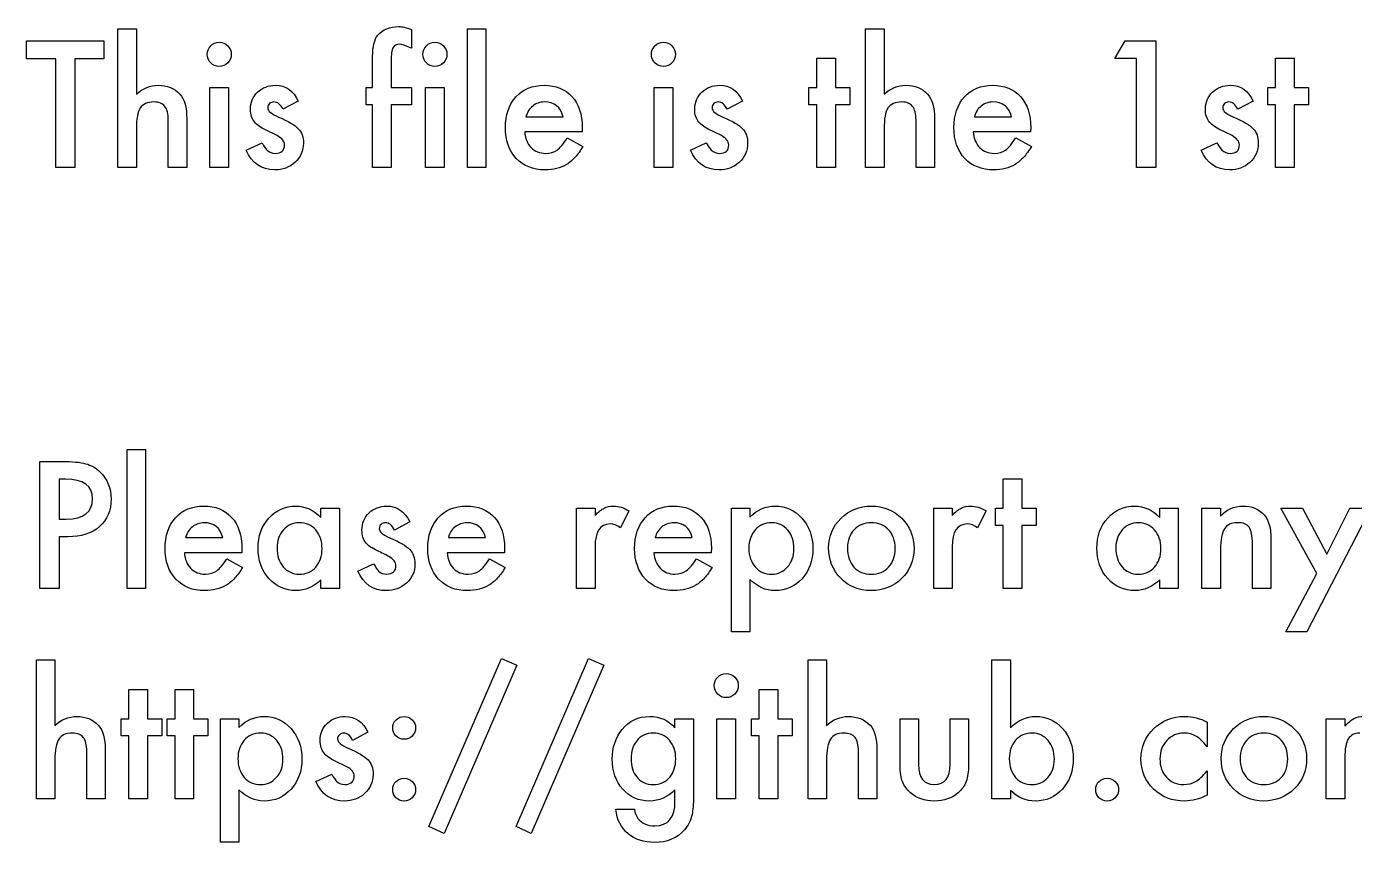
# Model space of a CAD drawing. Extents: x 6 to 931, y 6 to 506.
# Drawn here: x 530.1 to 656.3, y 187.7 to 265.3 of the extents above; entities that cross this region are included whole.
import ezdxf

# ---------------------------------------------------------------- set-up
doc = ezdxf.new("R2010")
doc.units = 0
doc.layers.add('MeArm1.0', color=7, linetype='CONTINUOUS')

msp = doc.modelspace()

# ---------------------------------------------------------------- linework, layer by layer
at = {"layer": 'MeArm1.0', "color": 7}
for points in [[(538.73724, 265.04434), (540.49506, 265.04434), (540.49506, 258.82559)], [(540.49506, 255.52872), (540.49506, 251.84903), (538.73724, 251.84903), (538.73724, 265.04434)], [(573.71381, 265.04434), (573.71381, 251.84903), (571.95599, 251.84903), (571.95599, 265.04434), (573.71381, 265.04434)], [(609.79974, 265.04434), (611.55756, 265.04434), (611.55756, 258.82559)], [(611.55756, 255.52872), (611.55756, 251.84903), (609.79974, 251.84903), (609.79974, 265.04434)], [(534.65131, 262.20059), (534.65131, 251.84903), (532.83099, 251.84903), (532.83099, 262.20059), (530.05756, 262.20059), (530.05756, 263.91153), (537.41693, 263.91153), (537.41693, 262.20059), (534.65131, 262.20059)], [(566.62787, 264.98184), (566.62787, 263.18497), (566.44818, 263.27867)], [(635.55756, 262.2084), (633.47162, 262.2084), (634.47162, 263.91153), (637.37787, 263.91153), (637.37787, 251.84903), (635.55756, 251.84903), (635.55756, 262.2084)], [(564.71381, 257.81778), (564.71381, 251.84903), (562.94818, 251.84903), (562.94818, 257.81778), (562.32318, 257.81778), (562.32318, 259.4584), (562.94818, 259.4584), (562.94818, 262.3959)], [(564.71381, 261.96617), (564.71381, 259.45835), (566.62787, 259.45835), (566.62787, 257.81773), (564.71381, 257.81773)], [(606.92474, 257.81778), (606.92474, 251.84903), (605.16693, 251.84903), (605.16693, 257.81778), (604.41693, 257.81778), (604.41693, 259.4584), (605.16693, 259.4584), (605.16693, 262.24747), (606.92474, 262.24747), (606.92474, 259.4584), (608.29193, 259.4584), (608.29193, 257.81778), (606.92474, 257.81778)], [(650.51849, 257.81778), (650.51849, 251.84903), (648.76068, 251.84903), (648.76068, 257.81778), (648.01068, 257.81778), (648.01068, 259.4584), (648.76068, 259.4584), (648.76068, 262.24747), (650.51849, 262.24747), (650.51849, 259.4584), (651.88568, 259.4584), (651.88568, 257.81778), (650.51849, 257.81778)], [(549.24506, 259.4584), (549.24506, 251.84903), (547.48724, 251.84903), (547.48724, 259.4584), (549.24506, 259.4584)], [(569.74506, 259.4584), (569.74506, 251.84903), (567.98724, 251.84903), (567.98724, 259.4584), (569.74506, 259.4584)], [(591.46381, 259.4584), (591.46381, 251.84903), (589.70599, 251.84903), (589.70599, 259.4584), (591.46381, 259.4584)], [(555.87787, 258.16153), (554.42474, 257.38809)], [(598.09662, 258.16153), (596.64349, 257.38809)], [(646.62787, 258.16153), (645.17474, 257.38809)], [(545.28412, 256.51309), (545.28412, 251.84903), (543.52631, 251.84903), (543.52631, 256.34903)], [(577.5183, 256.67715), (581.04955, 256.67715)], [(616.34662, 256.51309), (616.34662, 251.84903), (614.58881, 251.84903), (614.58881, 256.34903)], [(620.1433, 256.67715), (623.67455, 256.67715)], [(582.85443, 255.23965), (577.40131, 255.23965)], [(582.86224, 255.65372), (582.85424, 255.23965)], [(625.47943, 255.23965), (620.02631, 255.23965)], [(625.48724, 255.65372), (625.47924, 255.23965)], [(550.94037, 253.49747), (552.44037, 254.19278)], [(581.44037, 254.66934), (582.92474, 253.84122)], [(593.15912, 253.49747), (594.65912, 254.19278)], [(624.06537, 254.66934), (625.54974, 253.84122)], [(641.69037, 253.49747), (643.19037, 254.19278)], [(541.37006, 225.04434), (541.37006, 211.84903), (539.61224, 211.84903), (539.61224, 225.04434), (541.37006, 225.04434)], [(533.14349, 216.74747), (533.14349, 211.84903), (531.32318, 211.84903), (531.32318, 223.91153), (533.38568, 223.91153)], [(533.74506, 222.23184), (533.14349, 222.23184), (533.14349, 218.43497)], [(624.64349, 217.81778), (624.64349, 211.84903), (622.88568, 211.84903), (622.88568, 217.81778), (622.13568, 217.81778), (622.13568, 219.4584), (622.88568, 219.4584), (622.88568, 222.24747), (624.64349, 222.24747), (624.64349, 219.4584), (626.01068, 219.4584), (626.01068, 217.81778), (624.64349, 217.81778)], [(533.14349, 218.43497), (533.82318, 218.43497)], [(558.03412, 219.4584), (559.79974, 219.4584), (559.79974, 211.84903), (558.03412, 211.84903), (558.03412, 212.6459)], [(558.03412, 218.57559), (558.03412, 219.4584)], [(582.33099, 219.4584), (584.08881, 219.4584), (584.08881, 218.77872)], [(584.08881, 215.79434), (584.08881, 211.84903), (582.33099, 211.84903), (582.33099, 219.4584)], [(587.30756, 219.21622), (586.50287, 217.60684)], [(598.80756, 207.7084), (597.04974, 207.7084), (597.04974, 219.4584), (598.80756, 219.4584), (598.80756, 218.63028)], [(616.26849, 219.4584), (618.02631, 219.4584), (618.02631, 218.77872)], [(618.02631, 215.79434), (618.02631, 211.84903), (616.26849, 211.84903), (616.26849, 219.4584)], [(621.24506, 219.21622), (620.44037, 217.60684)], [(637.75287, 219.4584), (639.51849, 219.4584), (639.51849, 211.84903), (637.75287, 211.84903), (637.75287, 212.6459)], [(637.75287, 218.57559), (637.75287, 219.4584)], [(641.76849, 219.4584), (643.53412, 219.4584), (643.53412, 218.75528)], [(643.53412, 215.5209), (643.53412, 211.84903), (641.76849, 211.84903), (641.76849, 219.4584)], [(652.69818, 213.26309), (649.27631, 219.4584), (651.31537, 219.4584), (653.64349, 215.0834), (655.81537, 219.4584), (657.79974, 219.4584), (651.73724, 207.7084), (649.72943, 207.7084), (652.69818, 213.26309)], [(566.47162, 218.16153), (565.01849, 217.38809)], [(533.98724, 216.74747), (533.14349, 216.74747)], [(545.17455, 216.67715), (548.7058, 216.67715)], [(570.1433, 216.67715), (573.67455, 216.67715)], [(589.79955, 216.67715), (593.3308, 216.67715)], [(648.32318, 216.51309), (648.32318, 211.84903), (646.55756, 211.84903), (646.55756, 216.09903)], [(550.51068, 215.23965), (545.05756, 215.23965)], [(549.09662, 214.66934), (550.58099, 213.84122)], [(550.51849, 215.65372), (550.51049, 215.23965)], [(575.47943, 215.23965), (570.02631, 215.23965)], [(574.06537, 214.66934), (575.54974, 213.84122)], [(575.48724, 215.65372), (575.47924, 215.23965)], [(595.13568, 215.23965), (589.68256, 215.23965)], [(593.72162, 214.66934), (595.20599, 213.84122)], [(595.14349, 215.65372), (595.13549, 215.23965)], [(561.53412, 213.49747), (563.03412, 214.19278)], [(598.80756, 212.70059), (598.80756, 207.7084)], [(530.98724, 205.04434), (532.74506, 205.04434), (532.74506, 198.82559)], [(532.74506, 195.52872), (532.74506, 191.84903), (530.98724, 191.84903), (530.98724, 205.04434)], [(575.19037, 205.17715), (576.64349, 204.53653), (569.73724, 188.55215), (568.29974, 189.20059), (575.19037, 205.17715)], [(583.47162, 205.17715), (584.92474, 204.53653), (578.01849, 188.55215), (576.58099, 189.20059), (583.47162, 205.17715)], [(604.33099, 205.04434), (606.08881, 205.04434), (606.08881, 198.82559)], [(606.08881, 195.52872), (606.08881, 191.84903), (604.33099, 191.84903), (604.33099, 205.04434)], [(623.55756, 192.6459), (623.55756, 191.84903), (621.79974, 191.84903), (621.79974, 205.04434), (623.55756, 205.04434)], [(623.55756, 205.04434), (623.55756, 198.57559)], [(541.54974, 197.81778), (541.54974, 191.84903), (539.79193, 191.84903), (539.79193, 197.81778), (539.04193, 197.81778), (539.04193, 199.4584), (539.79193, 199.4584), (539.79193, 202.24747), (541.54974, 202.24747), (541.54974, 199.4584), (542.91693, 199.4584), (542.91693, 197.81778), (541.54974, 197.81778)], [(545.92474, 197.81778), (545.92474, 191.84903), (544.16693, 191.84903), (544.16693, 197.81778), (543.41693, 197.81778), (543.41693, 199.4584), (544.16693, 199.4584), (544.16693, 202.24747), (545.92474, 202.24747), (545.92474, 199.4584), (547.29193, 199.4584), (547.29193, 197.81778), (545.92474, 197.81778)], [(601.45599, 197.81778), (601.45599, 191.84903), (599.69818, 191.84903), (599.69818, 197.81778), (598.94818, 197.81778), (598.94818, 199.4584), (599.69818, 199.4584), (599.69818, 202.24747), (601.45599, 202.24747), (601.45599, 199.4584), (602.82318, 199.4584), (602.82318, 197.81778), (601.45599, 197.81778)], [(550.24506, 187.7084), (548.48724, 187.7084), (548.48724, 199.4584), (550.24506, 199.4584), (550.24506, 198.63028)], [(591.68257, 198.59903), (591.68257, 199.4584), (593.44038, 199.4584), (593.44038, 192.02872)], [(597.43256, 199.4584), (597.43256, 191.84903), (595.67474, 191.84903), (595.67474, 199.4584), (597.43256, 199.4584)], [(613.08099, 195.05215), (613.08099, 199.4584), (614.83881, 199.4584)], [(614.83881, 199.4584), (614.83881, 195.09122)], [(617.82318, 195.09122), (617.82318, 199.4584), (619.58099, 199.4584), (619.58099, 195.05215)], [(653.58099, 199.4584), (655.33881, 199.4584), (655.33881, 198.75528)], [(655.33881, 195.77872), (655.33881, 191.84903), (653.58099, 191.84903), (653.58099, 199.4584)], [(562.50287, 198.16153), (561.04974, 197.38809)], [(642.25287, 199.13028), (642.25287, 196.79434)], [(537.53412, 196.51309), (537.53412, 191.84903), (535.77631, 191.84903), (535.77631, 196.34903)], [(610.87787, 196.51309), (610.87787, 191.84903), (609.12006, 191.84903), (609.12006, 196.34903)], [(642.25287, 194.50528), (642.25287, 192.18497)], [(557.56537, 193.49747), (559.06537, 194.19278)], [(550.24506, 192.70059), (550.24506, 187.7084)], [(591.68257, 191.63809), (591.68257, 192.70059)], [(586.05757, 190.84903), (587.82319, 190.84903)]]:
    msp.add_lwpolyline(points, dxfattribs=at)
for points in [[(563.44818, 264.42715), (563.90651, 264.97922), (564.57318, 265.25527), (565.44818, 265.25528)], [(565.44818, 265.25528), (565.76068, 265.25527), (566.15391, 265.16408), (566.62787, 264.98184)], [(562.94818, 262.3959), (562.94818, 263.35423), (563.11485, 264.03131), (563.44818, 264.42715)], [(547.22162, 262.62247), (547.22162, 262.92975), (547.3336, 263.19537), (547.55756, 263.41934)], [(547.55756, 261.80215), (547.3336, 262.0261), (547.22162, 262.29954), (547.22162, 262.62247)], [(547.55756, 263.41934), (547.78151, 263.64329), (548.04974, 263.75527), (548.36224, 263.75528)], [(548.36224, 263.75528), (548.67995, 263.75527), (548.95078, 263.64329), (549.17474, 263.41934)], [(549.17474, 263.41934), (549.3987, 263.20058), (549.51068, 262.93235), (549.51068, 262.61465)], [(549.51068, 262.61465), (549.51068, 262.29694), (549.3987, 262.0261), (549.17474, 261.80215)], [(564.87787, 263.23179), (564.76849, 263.01303), (564.7138, 262.59116), (564.71381, 261.96617)], [(565.51068, 263.56773), (565.19818, 263.56772), (564.98724, 263.45574), (564.87787, 263.23179)], [(566.44818, 263.27867), (566.06797, 263.47136), (565.75547, 263.56772), (565.51068, 263.56773)], [(567.72162, 262.62247), (567.72162, 262.92975), (567.8336, 263.19537), (568.05756, 263.41934)], [(568.05756, 261.80215), (567.8336, 262.0261), (567.72162, 262.29954), (567.72162, 262.62247)], [(568.05756, 263.41934), (568.28151, 263.64329), (568.54974, 263.75527), (568.86224, 263.75528)], [(568.86224, 263.75528), (569.17995, 263.75527), (569.45078, 263.64329), (569.67474, 263.41934)], [(569.67474, 263.41934), (569.8987, 263.20058), (570.01068, 262.93235), (570.01068, 262.61465)], [(570.01068, 262.61465), (570.01068, 262.29694), (569.8987, 262.0261), (569.67474, 261.80215)], [(589.44037, 262.62247), (589.44037, 262.92975), (589.55235, 263.19537), (589.77631, 263.41934)], [(589.77631, 261.80215), (589.55235, 262.0261), (589.44037, 262.29954), (589.44037, 262.62247)], [(589.77631, 263.41934), (590.00026, 263.64329), (590.26849, 263.75527), (590.58099, 263.75528)], [(590.58099, 263.75528), (590.8987, 263.75527), (591.16953, 263.64329), (591.39349, 263.41934)], [(591.39349, 263.41934), (591.61745, 263.20058), (591.72943, 262.93235), (591.72943, 262.61465)], [(591.72943, 262.61465), (591.72943, 262.29694), (591.61745, 262.0261), (591.39349, 261.80215)], [(548.37006, 261.46622), (548.05235, 261.46621), (547.78151, 261.57819), (547.55756, 261.80215)], [(549.17474, 261.80215), (548.95599, 261.57819), (548.68776, 261.46621), (548.37006, 261.46622)], [(568.87006, 261.46622), (568.55235, 261.46621), (568.28151, 261.57819), (568.05756, 261.80215)], [(569.67474, 261.80215), (569.45599, 261.57819), (569.18776, 261.46621), (568.87006, 261.46622)], [(590.58881, 261.46622), (590.2711, 261.46621), (590.00026, 261.57819), (589.77631, 261.80215)], [(591.39349, 261.80215), (591.17474, 261.57819), (590.90651, 261.46621), (590.58881, 261.46622)], [(540.49506, 258.82559), (541.12005, 259.38808), (541.81016, 259.66933), (542.56537, 259.66934)], [(542.56537, 259.66934), (543.42474, 259.66933), (544.11224, 259.39069), (544.62787, 258.8334)], [(544.62787, 258.8334), (545.06536, 258.34902), (545.28411, 257.57559), (545.28412, 256.51309)], [(551.33881, 257.38028), (551.33881, 258.04173), (551.56537, 258.58861), (552.01849, 259.0209)], [(552.01849, 259.0209), (552.48203, 259.45319), (553.04453, 259.66933), (553.70599, 259.66934)], [(553.70599, 259.66934), (554.67995, 259.66933), (555.40391, 259.16673), (555.87787, 258.16153)], [(576.56537, 258.56778), (577.23724, 259.30215), (578.12787, 259.66933), (579.23724, 259.66934)], [(579.23724, 259.66934), (580.35703, 259.66933), (581.24245, 259.31256), (581.89349, 258.59903)], [(593.55756, 257.38028), (593.55756, 258.04173), (593.78412, 258.58861), (594.23724, 259.0209)], [(594.23724, 259.0209), (594.70078, 259.45319), (595.26328, 259.66933), (595.92474, 259.66934)], [(595.92474, 259.66934), (596.8987, 259.66933), (597.62266, 259.16673), (598.09662, 258.16153)], [(611.55756, 258.82559), (612.18255, 259.38808), (612.87266, 259.66933), (613.62787, 259.66934)], [(613.62787, 259.66934), (614.48724, 259.66933), (615.17474, 259.39069), (615.69037, 258.8334)], [(615.69037, 258.8334), (616.12786, 258.34902), (616.34661, 257.57559), (616.34662, 256.51309)], [(619.19037, 258.56778), (619.86224, 259.30215), (620.75287, 259.66933), (621.86224, 259.66934)], [(621.86224, 259.66934), (622.98203, 259.66933), (623.86745, 259.31256), (624.51849, 258.59903)], [(642.08881, 257.38028), (642.08881, 258.04173), (642.31537, 258.58861), (642.76849, 259.0209)], [(642.76849, 259.0209), (643.23203, 259.45319), (643.79453, 259.66933), (644.45599, 259.66934)], [(644.45599, 259.66934), (645.42995, 259.66933), (646.15391, 259.16673), (646.62787, 258.16153)], [(540.86224, 257.51309), (540.61745, 257.12767), (540.49505, 256.46621), (540.49506, 255.52872)], [(542.15912, 258.0834), (541.54453, 258.0834), (541.11224, 257.89329), (540.86224, 257.51309)], [(543.19818, 257.66934), (542.98463, 257.94538), (542.63828, 258.0834), (542.15912, 258.0834)], [(543.52631, 256.34903), (543.5263, 256.9584), (543.41693, 257.3985), (543.19818, 257.66934)], [(553.15912, 257.92715), (553.04453, 257.82298), (552.98724, 257.68757), (552.98724, 257.5209)], [(552.98724, 257.5209), (552.98724, 257.22923), (553.32578, 256.94017), (554.00287, 256.65372)], [(553.57318, 258.09122), (553.41172, 258.09121), (553.2737, 258.03652), (553.15912, 257.92715)], [(554.42474, 257.38809), (554.19557, 257.85684), (553.91172, 258.09121), (553.57318, 258.09122)], [(575.56537, 255.6459), (575.56537, 256.84902), (575.8987, 257.82298), (576.56537, 258.56778)], [(578.15893, 257.70059), (578.00788, 257.58079), (577.87768, 257.43496), (577.7683, 257.26309)], [(578.67455, 257.98184), (578.48705, 257.91934), (578.31518, 257.82559), (578.15893, 257.70059)], [(579.27612, 258.0834), (579.06257, 258.0834), (578.86205, 258.0495), (578.67455, 257.98184)], [(581.04955, 256.67715), (580.80476, 257.61465), (580.21361, 258.0834), (579.27612, 258.0834)], [(581.89349, 258.59903), (582.53932, 257.89069), (582.86224, 256.90892), (582.86224, 255.65372)], [(595.37787, 257.92715), (595.26328, 257.82298), (595.20599, 257.68757), (595.20599, 257.5209)], [(595.20599, 257.5209), (595.20599, 257.22923), (595.54453, 256.94017), (596.22162, 256.65372)], [(595.79193, 258.09122), (595.63047, 258.09121), (595.49245, 258.03652), (595.37787, 257.92715)], [(596.64349, 257.38809), (596.41432, 257.85684), (596.13047, 258.09121), (595.79193, 258.09122)], [(611.92474, 257.51309), (611.67995, 257.12767), (611.55755, 256.46621), (611.55756, 255.52872)], [(613.22162, 258.0834), (612.60703, 258.0834), (612.17474, 257.89329), (611.92474, 257.51309)], [(614.26068, 257.66934), (614.04713, 257.94538), (613.70078, 258.0834), (613.22162, 258.0834)], [(614.58881, 256.34903), (614.5888, 256.9584), (614.47943, 257.3985), (614.26068, 257.66934)], [(618.19037, 255.6459), (618.19037, 256.84902), (618.5237, 257.82298), (619.19037, 258.56778)], [(620.78393, 257.70059), (620.63288, 257.58079), (620.50268, 257.43496), (620.3933, 257.26309)], [(621.29955, 257.98184), (621.11205, 257.91934), (620.94018, 257.82559), (620.78393, 257.70059)], [(621.90112, 258.0834), (621.68757, 258.0834), (621.48705, 258.0495), (621.29955, 257.98184)], [(623.67455, 256.67715), (623.42976, 257.61465), (622.83861, 258.0834), (621.90112, 258.0834)], [(624.51849, 258.59903), (625.16432, 257.89069), (625.48724, 256.90892), (625.48724, 255.65372)], [(643.90912, 257.92715), (643.79453, 257.82298), (643.73724, 257.68757), (643.73724, 257.5209)], [(643.73724, 257.5209), (643.73724, 257.22923), (644.07578, 256.94017), (644.75287, 256.65372)], [(644.32318, 258.09122), (644.16172, 258.09121), (644.0237, 258.03652), (643.90912, 257.92715)], [(645.17474, 257.38809), (644.94557, 257.85684), (644.66172, 258.09121), (644.32318, 258.09122)], [(551.73724, 256.15372), (551.47162, 256.47142), (551.33881, 256.88027), (551.33881, 257.38028)], [(554.00287, 256.65372), (554.93516, 256.25267), (555.56276, 255.88288), (555.88568, 255.54434)], [(577.7683, 257.26309), (577.65893, 257.09121), (577.57559, 256.8959), (577.5183, 256.67715)], [(593.95599, 256.15372), (593.69037, 256.47142), (593.55756, 256.88027), (593.55756, 257.38028)], [(596.22162, 256.65372), (597.15391, 256.25267), (597.78151, 255.88288), (598.10443, 255.54434)], [(620.3933, 257.26309), (620.28393, 257.09121), (620.20059, 256.8959), (620.1433, 256.67715)], [(642.48724, 256.15372), (642.22162, 256.47142), (642.08881, 256.88027), (642.08881, 257.38028)], [(644.75287, 256.65372), (645.68516, 256.25267), (646.31276, 255.88288), (646.63568, 255.54434)], [(552.81537, 255.40372), (552.30495, 255.65371), (551.94558, 255.90371), (551.73724, 256.15372)], [(553.35443, 255.1459), (553.17734, 255.2292), (552.99766, 255.31517), (552.81537, 255.40372)], [(553.88568, 254.88809), (553.70859, 254.97659), (553.53151, 255.06257), (553.35443, 255.1459)], [(555.88568, 255.54434), (556.20859, 255.2058), (556.37005, 254.75007), (556.37006, 254.17715)], [(576.59662, 252.72403), (575.90912, 253.4584), (575.56537, 254.43236), (575.56537, 255.6459)], [(577.40131, 255.23965), (577.44821, 254.61465), (577.6513, 254.11726), (578.01068, 253.74747)], [(595.03412, 255.40372), (594.5237, 255.65371), (594.16433, 255.90371), (593.95599, 256.15372)], [(595.57318, 255.1459), (595.39609, 255.2292), (595.21641, 255.31517), (595.03412, 255.40372)], [(596.10443, 254.88809), (595.92734, 254.97659), (595.75026, 255.06257), (595.57318, 255.1459)], [(598.10443, 255.54434), (598.42734, 255.2058), (598.5888, 254.75007), (598.58881, 254.17715)], [(619.22162, 252.72403), (618.53412, 253.4584), (618.19037, 254.43236), (618.19037, 255.6459)], [(620.02631, 255.23965), (620.07321, 254.61465), (620.2763, 254.11726), (620.63568, 253.74747)], [(643.56537, 255.40372), (643.05495, 255.65371), (642.69558, 255.90371), (642.48724, 256.15372)], [(644.10443, 255.1459), (643.92734, 255.2292), (643.74766, 255.31517), (643.56537, 255.40372)], [(644.63568, 254.88809), (644.45859, 254.97659), (644.28151, 255.06257), (644.10443, 255.1459)], [(646.63568, 255.54434), (646.95859, 255.2058), (647.12005, 254.75007), (647.12006, 254.17715)], [(552.44037, 254.19278), (552.6487, 253.82819), (552.80755, 253.59642), (552.91693, 253.49747)], [(553.68256, 253.20059), (554.2763, 253.20059), (554.57318, 253.47142), (554.57318, 254.01309)], [(554.57318, 254.01309), (554.57318, 254.32559), (554.34401, 254.61726), (553.88568, 254.88809)], [(556.37006, 254.17715), (556.37005, 253.44278), (556.09922, 252.8282), (555.55756, 252.3334)], [(578.01068, 253.74747), (578.37005, 253.38288), (578.83099, 253.20059), (579.39349, 253.20059)], [(580.47943, 253.51309), (580.76068, 253.72142), (581.08099, 254.10684), (581.44037, 254.66934)], [(582.92474, 253.84122), (582.69557, 253.45059), (582.45338, 253.11465), (582.19818, 252.8334)], [(594.65912, 254.19278), (594.86745, 253.82819), (595.0263, 253.59642), (595.13568, 253.49747)], [(595.90131, 253.20059), (596.49505, 253.20059), (596.79193, 253.47142), (596.79193, 254.01309)], [(596.79193, 254.01309), (596.79193, 254.32559), (596.56276, 254.61726), (596.10443, 254.88809)], [(598.58881, 254.17715), (598.5888, 253.44278), (598.31797, 252.8282), (597.77631, 252.3334)], [(620.63568, 253.74747), (620.99505, 253.38288), (621.45599, 253.20059), (622.01849, 253.20059)], [(623.10443, 253.51309), (623.38568, 253.72142), (623.70599, 254.10684), (624.06537, 254.66934)], [(625.54974, 253.84122), (625.32057, 253.45059), (625.07838, 253.11465), (624.82318, 252.8334)], [(643.19037, 254.19278), (643.3987, 253.82819), (643.55755, 253.59642), (643.66693, 253.49747)], [(644.43256, 253.20059), (645.0263, 253.20059), (645.32318, 253.47142), (645.32318, 254.01309)], [(645.32318, 254.01309), (645.32318, 254.32559), (645.09401, 254.61726), (644.63568, 254.88809)], [(647.12006, 254.17715), (647.12005, 253.44278), (646.84922, 252.8282), (646.30756, 252.3334)], [(553.65131, 251.63028), (552.37526, 251.63028), (551.47162, 252.25267), (550.94037, 253.49747)], [(552.91693, 253.49747), (553.13047, 253.29955), (553.38568, 253.20059), (553.68256, 253.20059)], [(579.33099, 251.63028), (578.19557, 251.63028), (577.28412, 251.99486), (576.59662, 252.72403)], [(579.39349, 253.20059), (579.83099, 253.20059), (580.19297, 253.30476), (580.47943, 253.51309)], [(582.19818, 252.8334), (581.94297, 252.55736), (581.66953, 252.3282), (581.37787, 252.1459)], [(595.87006, 251.63028), (594.59401, 251.63028), (593.69037, 252.25267), (593.15912, 253.49747)], [(595.13568, 253.49747), (595.34922, 253.29955), (595.60443, 253.20059), (595.90131, 253.20059)], [(621.95599, 251.63028), (620.82057, 251.63028), (619.90912, 251.99486), (619.22162, 252.72403)], [(622.01849, 253.20059), (622.45599, 253.20059), (622.81797, 253.30476), (623.10443, 253.51309)], [(624.82318, 252.8334), (624.56797, 252.55736), (624.29453, 252.3282), (624.00287, 252.1459)], [(644.40131, 251.63028), (643.12526, 251.63028), (642.22162, 252.25267), (641.69037, 253.49747)], [(643.66693, 253.49747), (643.88047, 253.29955), (644.13568, 253.20059), (644.43256, 253.20059)], [(555.55756, 252.3334), (555.03151, 251.86465), (554.39609, 251.63028), (553.65131, 251.63028)], [(580.43256, 251.75528), (580.09401, 251.67198), (579.72682, 251.63028), (579.33099, 251.63028)], [(581.37787, 252.1459), (581.0862, 251.96882), (580.77109, 251.83861), (580.43256, 251.75528)], [(597.77631, 252.3334), (597.25026, 251.86465), (596.61484, 251.63028), (595.87006, 251.63028)], [(623.05756, 251.75528), (622.71901, 251.67198), (622.35182, 251.63028), (621.95599, 251.63028)], [(624.00287, 252.1459), (623.7112, 251.96882), (623.39609, 251.83861), (623.05756, 251.75528)], [(646.30756, 252.3334), (645.78151, 251.86465), (645.14609, 251.63028), (644.40131, 251.63028)], [(533.38568, 223.91153), (534.39609, 223.91152), (535.15911, 223.84123), (535.67474, 223.70059)], [(535.67474, 223.70059), (536.19557, 223.55996), (536.6539, 223.29433), (537.04974, 222.90372)], [(536.33099, 220.36465), (536.33099, 221.60944), (535.46901, 222.23183), (533.74506, 222.23184)], [(537.04974, 222.90372), (537.74244, 222.22662), (538.0888, 221.37246), (538.08881, 220.34122)], [(533.82318, 218.43497), (535.49505, 218.43496), (536.33099, 219.07819), (536.33099, 220.36465)], [(538.08881, 220.34122), (538.0888, 219.23704), (537.71901, 218.36204), (536.97943, 217.71622)], [(544.22162, 218.56778), (544.89349, 219.30215), (545.78412, 219.66933), (546.89349, 219.66934)], [(546.89349, 219.66934), (548.01328, 219.66933), (548.8987, 219.31256), (549.54974, 218.59903)], [(553.08881, 218.52872), (553.7711, 219.28913), (554.62526, 219.66933), (555.65131, 219.66934)], [(555.65131, 219.66934), (556.53672, 219.66933), (557.33099, 219.30475), (558.03412, 218.57559)], [(562.61224, 219.0209), (563.07578, 219.45319), (563.63828, 219.66933), (564.29974, 219.66934)], [(564.29974, 219.66934), (565.2737, 219.66933), (565.99766, 219.16673), (566.47162, 218.16153)], [(569.19037, 218.56778), (569.86224, 219.30215), (570.75287, 219.66933), (571.86224, 219.66934)], [(571.86224, 219.66934), (572.98203, 219.66933), (573.86745, 219.31256), (574.51849, 218.59903)], [(584.94818, 219.47403), (585.20339, 219.60423), (585.50547, 219.66933), (585.85443, 219.66934)], [(585.85443, 219.66934), (586.31797, 219.66933), (586.80234, 219.51829), (587.30756, 219.21622)], [(588.84662, 218.56778), (589.51849, 219.30215), (590.40912, 219.66933), (591.51849, 219.66934)], [(591.51849, 219.66934), (592.63828, 219.66933), (593.5237, 219.31256), (594.17474, 218.59903)], [(598.80756, 218.63028), (599.50026, 219.32298), (600.28672, 219.66933), (601.16693, 219.66934)], [(601.16693, 219.66934), (602.2138, 219.66933), (603.07578, 219.28392), (603.75287, 218.51309)], [(607.46381, 218.51309), (608.25026, 219.28392), (609.20859, 219.66933), (610.33881, 219.66934)], [(610.33881, 219.66934), (611.47422, 219.66933), (612.43776, 219.28131), (613.22943, 218.50528)], [(618.88568, 219.47403), (619.14089, 219.60423), (619.44297, 219.66933), (619.79193, 219.66934)], [(619.79193, 219.66934), (620.25547, 219.66933), (620.73984, 219.51829), (621.24506, 219.21622)], [(632.80756, 218.52872), (633.48985, 219.28913), (634.34401, 219.66933), (635.37006, 219.66934)], [(635.37006, 219.66934), (636.25547, 219.66933), (637.04974, 219.30475), (637.75287, 218.57559)], [(643.53412, 218.75528), (644.1487, 219.36465), (644.84141, 219.66933), (645.61224, 219.66934)], [(645.61224, 219.66934), (646.49765, 219.66933), (647.18776, 219.39069), (647.68256, 218.8334)], [(543.22162, 215.6459), (543.22162, 216.84902), (543.55495, 217.82298), (544.22162, 218.56778)], [(549.54974, 218.59903), (550.19557, 217.89069), (550.51849, 216.90892), (550.51849, 215.65372)], [(552.06537, 215.67715), (552.06537, 216.81777), (552.40651, 217.76829), (553.08881, 218.52872)], [(561.93256, 217.38028), (561.93256, 218.04173), (562.15912, 218.58861), (562.61224, 219.0209)], [(568.19037, 215.6459), (568.19037, 216.84902), (568.5237, 217.82298), (569.19037, 218.56778)], [(574.51849, 218.59903), (575.16432, 217.89069), (575.48724, 216.90892), (575.48724, 215.65372)], [(584.08881, 218.77872), (584.41172, 219.11725), (584.69818, 219.34902), (584.94818, 219.47403)], [(587.84662, 215.6459), (587.84662, 216.84902), (588.17995, 217.82298), (588.84662, 218.56778)], [(594.17474, 218.59903), (594.82057, 217.89069), (595.14349, 216.90892), (595.14349, 215.65372)], [(603.75287, 218.51309), (604.44036, 217.74746), (604.78411, 216.78132), (604.78412, 215.61465)], [(606.28412, 215.7084), (606.28412, 216.80736), (606.67735, 217.74225), (607.46381, 218.51309)], [(613.22943, 218.50528), (614.01067, 217.72923), (614.4013, 216.77611), (614.40131, 215.6459)], [(618.02631, 218.77872), (618.34922, 219.11725), (618.63568, 219.34902), (618.88568, 219.47403)], [(631.78412, 215.67715), (631.78412, 216.81777), (632.12526, 217.76829), (632.80756, 218.52872)], [(647.68256, 218.8334), (648.10963, 218.35944), (648.32317, 217.586), (648.32318, 216.51309)], [(536.97943, 217.71622), (536.23984, 217.07038), (535.24245, 216.74746), (533.98724, 216.74747)], [(545.42455, 217.26309), (545.31518, 217.09121), (545.23184, 216.8959), (545.17455, 216.67715)], [(545.81518, 217.70059), (545.66413, 217.58079), (545.53393, 217.43496), (545.42455, 217.26309)], [(546.3308, 217.98184), (546.1433, 217.91934), (545.97143, 217.82559), (545.81518, 217.70059)], [(546.93237, 218.0834), (546.71882, 218.0834), (546.5183, 218.0495), (546.3308, 217.98184)], [(548.7058, 216.67715), (548.46101, 217.61465), (547.86986, 218.0834), (546.93237, 218.0834)], [(554.46381, 217.3959), (554.06276, 216.93236), (553.86224, 216.35944), (553.86224, 215.67715)], [(555.97943, 218.0834), (555.37526, 218.0834), (554.87005, 217.85423), (554.46381, 217.3959)], [(557.54193, 217.40372), (557.14088, 217.85684), (556.62005, 218.0834), (555.97943, 218.0834)], [(558.14349, 215.63809), (558.14349, 216.35163), (557.94297, 216.94017), (557.54193, 217.40372)], [(562.33099, 216.15372), (562.06537, 216.47142), (561.93256, 216.88027), (561.93256, 217.38028)], [(563.75287, 217.92715), (563.63828, 217.82298), (563.58099, 217.68757), (563.58099, 217.5209)], [(563.58099, 217.5209), (563.58099, 217.22923), (563.91953, 216.94017), (564.59662, 216.65372)], [(564.16693, 218.09122), (564.00547, 218.09121), (563.86745, 218.03652), (563.75287, 217.92715)], [(565.01849, 217.38809), (564.78932, 217.85684), (564.50547, 218.09121), (564.16693, 218.09122)], [(570.3933, 217.26309), (570.28393, 217.09121), (570.20059, 216.8959), (570.1433, 216.67715)], [(570.78393, 217.70059), (570.63288, 217.58079), (570.50268, 217.43496), (570.3933, 217.26309)], [(571.29955, 217.98184), (571.11205, 217.91934), (570.94018, 217.82559), (570.78393, 217.70059)], [(571.90112, 218.0834), (571.68757, 218.0834), (571.48705, 218.0495), (571.29955, 217.98184)], [(573.67455, 216.67715), (573.42976, 217.61465), (572.83861, 218.0834), (571.90112, 218.0834)], [(585.52631, 217.96622), (584.56797, 217.96621), (584.0888, 217.24225), (584.08881, 215.79434)], [(586.50287, 217.60684), (586.16953, 217.84642), (585.84401, 217.96621), (585.52631, 217.96622)], [(590.04955, 217.26309), (589.94018, 217.09121), (589.85684, 216.8959), (589.79955, 216.67715)], [(590.44018, 217.70059), (590.28913, 217.58079), (590.15893, 217.43496), (590.04955, 217.26309)], [(590.9558, 217.98184), (590.7683, 217.91934), (590.59643, 217.82559), (590.44018, 217.70059)], [(591.55737, 218.0834), (591.34382, 218.0834), (591.1433, 218.0495), (590.9558, 217.98184)], [(593.3308, 216.67715), (593.08601, 217.61465), (592.49486, 218.0834), (591.55737, 218.0834)], [(599.30756, 217.41153), (598.90651, 216.96361), (598.70599, 216.37507), (598.70599, 215.6459)], [(600.87787, 218.0834), (600.23203, 218.0834), (599.70859, 217.85944), (599.30756, 217.41153)], [(602.39349, 217.38809), (601.99245, 217.85163), (601.48724, 218.0834), (600.87787, 218.0834)], [(602.98724, 215.60684), (602.98724, 216.336), (602.78932, 216.92975), (602.39349, 217.38809)], [(608.70599, 217.41158), (608.28932, 216.96366), (608.08099, 216.38553), (608.08099, 215.6772)], [(610.33881, 218.08345), (609.66693, 218.08345), (609.12266, 217.85949), (608.70599, 217.41158)], [(611.98724, 217.41158), (611.57057, 217.85949), (611.02109, 218.08345), (610.33881, 218.08345)], [(612.60443, 215.63814), (612.60442, 216.37772), (612.3987, 216.96887), (611.98724, 217.41158)], [(619.46381, 217.96622), (618.50547, 217.96621), (618.0263, 217.24225), (618.02631, 215.79434)], [(620.44037, 217.60684), (620.10703, 217.84642), (619.78151, 217.96621), (619.46381, 217.96622)], [(634.18256, 217.3959), (633.78151, 216.93236), (633.58099, 216.35944), (633.58099, 215.67715)], [(635.69818, 218.0834), (635.09401, 218.0834), (634.5888, 217.85423), (634.18256, 217.3959)], [(637.26068, 217.40372), (636.85963, 217.85684), (636.3388, 218.0834), (635.69818, 218.0834)], [(637.86224, 215.63809), (637.86224, 216.35163), (637.66172, 216.94017), (637.26068, 217.40372)], [(643.89349, 217.51309), (643.65391, 217.13288), (643.53412, 216.46882), (643.53412, 215.5209)], [(645.13568, 218.09122), (644.55234, 218.09121), (644.13828, 217.8985), (643.89349, 217.51309)], [(646.24506, 217.65372), (646.04193, 217.94538), (645.67213, 218.09121), (645.13568, 218.09122)], [(646.55756, 216.09903), (646.55755, 216.84902), (646.45338, 217.36725), (646.24506, 217.65372)], [(563.40912, 215.40372), (562.8987, 215.65371), (562.53933, 215.90371), (562.33099, 216.15372)], [(564.59662, 216.65372), (565.52891, 216.25267), (566.15651, 215.88288), (566.47943, 215.54434)], [(544.25287, 212.72403), (543.56537, 213.4584), (543.22162, 214.43236), (543.22162, 215.6459)], [(545.05756, 215.23965), (545.10446, 214.61465), (545.30755, 214.11726), (545.66693, 213.74747)], [(548.13568, 213.51309), (548.41693, 213.72142), (548.73724, 214.10684), (549.09662, 214.66934)], [(553.08881, 212.7709), (552.40651, 213.54694), (552.06537, 214.51569), (552.06537, 215.67715)], [(553.86224, 215.67715), (553.86224, 214.94798), (554.05755, 214.35424), (554.44818, 213.8959)], [(557.54193, 213.87247), (557.94297, 214.33601), (558.14349, 214.92455), (558.14349, 215.63809)], [(563.94818, 215.1459), (563.77109, 215.2292), (563.59141, 215.31517), (563.40912, 215.40372)], [(564.47943, 214.88809), (564.30234, 214.97659), (564.12526, 215.06257), (563.94818, 215.1459)], [(565.16693, 214.01309), (565.16693, 214.32559), (564.93776, 214.61726), (564.47943, 214.88809)], [(566.47943, 215.54434), (566.80234, 215.2058), (566.9638, 214.75007), (566.96381, 214.17715)], [(569.22162, 212.72403), (568.53412, 213.4584), (568.19037, 214.43236), (568.19037, 215.6459)], [(570.02631, 215.23965), (570.07321, 214.61465), (570.2763, 214.11726), (570.63568, 213.74747)], [(573.10443, 213.51309), (573.38568, 213.72142), (573.70599, 214.10684), (574.06537, 214.66934)], [(588.87787, 212.72403), (588.19037, 213.4584), (587.84662, 214.43236), (587.84662, 215.6459)], [(589.68256, 215.23965), (589.72946, 214.61465), (589.93255, 214.11726), (590.29193, 213.74747)], [(592.76068, 213.51309), (593.04193, 213.72142), (593.36224, 214.10684), (593.72162, 214.66934)], [(598.70599, 215.6459), (598.70599, 214.93236), (598.90651, 214.34382), (599.30756, 213.88028)], [(602.37787, 213.88809), (602.78411, 214.34642), (602.98724, 214.91934), (602.98724, 215.60684)], [(604.78412, 215.61465), (604.78411, 214.47403), (604.44296, 213.52351), (603.76068, 212.76309)], [(607.44037, 212.80215), (606.66953, 213.57299), (606.28412, 214.54174), (606.28412, 215.7084)], [(608.08099, 215.6772), (608.08099, 214.91678), (608.28412, 214.31522), (608.69037, 213.87252)], [(611.98724, 213.8647), (612.3987, 214.30741), (612.60442, 214.89856), (612.60443, 215.63814)], [(614.40131, 215.6459), (614.4013, 214.50528), (614.00807, 213.54955), (613.22162, 212.77872)], [(632.80756, 212.7709), (632.12526, 213.54694), (631.78412, 214.51569), (631.78412, 215.67715)], [(633.58099, 215.67715), (633.58099, 214.94798), (633.7763, 214.35424), (634.16693, 213.8959)], [(637.26068, 213.87247), (637.66172, 214.33601), (637.86224, 214.92455), (637.86224, 215.63809)], [(545.66693, 213.74747), (546.0263, 213.38288), (546.48724, 213.20059), (547.04974, 213.20059)], [(547.04974, 213.20059), (547.48724, 213.20059), (547.84922, 213.30476), (548.13568, 213.51309)], [(550.58099, 213.84122), (550.35182, 213.45059), (550.10963, 213.11465), (549.85443, 212.8334)], [(554.44818, 213.8959), (554.84922, 213.43236), (555.35443, 213.20059), (555.96381, 213.20059)], [(555.96381, 213.20059), (556.61484, 213.20059), (557.14088, 213.42455), (557.54193, 213.87247)], [(564.24506, 211.63028), (562.96901, 211.63028), (562.06537, 212.25267), (561.53412, 213.49747)], [(563.03412, 214.19278), (563.24245, 213.82819), (563.4013, 213.59642), (563.51068, 213.49747)], [(563.51068, 213.49747), (563.72422, 213.29955), (563.97943, 213.20059), (564.27631, 213.20059)], [(564.27631, 213.20059), (564.87005, 213.20059), (565.16693, 213.47142), (565.16693, 214.01309)], [(566.96381, 214.17715), (566.9638, 213.44278), (566.69297, 212.8282), (566.15131, 212.3334)], [(570.63568, 213.74747), (570.99505, 213.38288), (571.45599, 213.20059), (572.01849, 213.20059)], [(572.01849, 213.20059), (572.45599, 213.20059), (572.81797, 213.30476), (573.10443, 213.51309)], [(575.54974, 213.84122), (575.32057, 213.45059), (575.07838, 213.11465), (574.82318, 212.8334)], [(590.29193, 213.74747), (590.6513, 213.38288), (591.11224, 213.20059), (591.67474, 213.20059)], [(591.67474, 213.20059), (592.11224, 213.20059), (592.47422, 213.30476), (592.76068, 213.51309)], [(595.20599, 213.84122), (594.97682, 213.45059), (594.73463, 213.11465), (594.47943, 212.8334)], [(599.30756, 213.88028), (599.70339, 213.42715), (600.22422, 213.20059), (600.87006, 213.20059)], [(600.87006, 213.20059), (601.47943, 213.20059), (601.98203, 213.42976), (602.37787, 213.88809)], [(608.69037, 213.87252), (609.10703, 213.4246), (609.65651, 213.20064), (610.33881, 213.20064)], [(610.33881, 213.20064), (611.0263, 213.20064), (611.57578, 213.42199), (611.98724, 213.8647)], [(634.16693, 213.8959), (634.56797, 213.43236), (635.07318, 213.20059), (635.68256, 213.20059)], [(635.68256, 213.20059), (636.33359, 213.20059), (636.85963, 213.42455), (637.26068, 213.87247)], [(546.98724, 211.63028), (545.85182, 211.63028), (544.94037, 211.99486), (544.25287, 212.72403)], [(549.03412, 212.1459), (548.74245, 211.96882), (548.42734, 211.83861), (548.08881, 211.75528)], [(549.85443, 212.8334), (549.59922, 212.55736), (549.32578, 212.3282), (549.03412, 212.1459)], [(555.69818, 211.63028), (554.64609, 211.63028), (553.7763, 212.01049), (553.08881, 212.7709)], [(558.03412, 212.6459), (557.31015, 211.96882), (556.53151, 211.63028), (555.69818, 211.63028)], [(566.15131, 212.3334), (565.62526, 211.86465), (564.98984, 211.63028), (564.24506, 211.63028)], [(571.95599, 211.63028), (570.82057, 211.63028), (569.90912, 211.99486), (569.22162, 212.72403)], [(574.00287, 212.1459), (573.7112, 211.96882), (573.39609, 211.83861), (573.05756, 211.75528)], [(574.82318, 212.8334), (574.56797, 212.55736), (574.29453, 212.3282), (574.00287, 212.1459)], [(591.61224, 211.63028), (590.47682, 211.63028), (589.56537, 211.99486), (588.87787, 212.72403)], [(593.65912, 212.1459), (593.36745, 211.96882), (593.05234, 211.83861), (592.71381, 211.75528)], [(594.47943, 212.8334), (594.22422, 212.55736), (593.95078, 212.3282), (593.65912, 212.1459)], [(601.19818, 211.63028), (600.30755, 211.63028), (599.51068, 211.98705), (598.80756, 212.70059)], [(603.76068, 212.76309), (603.08359, 212.00788), (602.22942, 211.63028), (601.19818, 211.63028)], [(610.30756, 211.63028), (609.16693, 211.63028), (608.2112, 212.0209), (607.44037, 212.80215)], [(613.22162, 212.77872), (612.42995, 212.01309), (611.45859, 211.63028), (610.30756, 211.63028)], [(635.41693, 211.63028), (634.36484, 211.63028), (633.49505, 212.01049), (632.80756, 212.7709)], [(637.75287, 212.6459), (637.0289, 211.96882), (636.25026, 211.63028), (635.41693, 211.63028)], [(548.08881, 211.75528), (547.75026, 211.67198), (547.38307, 211.63028), (546.98724, 211.63028)], [(573.05756, 211.75528), (572.71901, 211.67198), (572.35182, 211.63028), (571.95599, 211.63028)], [(592.71381, 211.75528), (592.37526, 211.67198), (592.00807, 211.63028), (591.61224, 211.63028)], [(595.40912, 202.62247), (595.40912, 202.92975), (595.5211, 203.19537), (595.74506, 203.41934)], [(595.74506, 203.41934), (595.96901, 203.64329), (596.23724, 203.75527), (596.54974, 203.75528)], [(596.54974, 203.75528), (596.86745, 203.75527), (597.13828, 203.64329), (597.36224, 203.41934)], [(597.36224, 203.41934), (597.5862, 203.20058), (597.69818, 202.93235), (597.69818, 202.61465)], [(595.74506, 201.80215), (595.5211, 202.0261), (595.40912, 202.29954), (595.40912, 202.62247)], [(597.69818, 202.61465), (597.69818, 202.29694), (597.5862, 202.0261), (597.36224, 201.80215)], [(596.55756, 201.46622), (596.23985, 201.46621), (595.96901, 201.57819), (595.74506, 201.80215)], [(597.36224, 201.80215), (597.14349, 201.57819), (596.87526, 201.46621), (596.55756, 201.46622)], [(532.74506, 198.82559), (533.37005, 199.38808), (534.06016, 199.66933), (534.81537, 199.66934)], [(534.81537, 199.66934), (535.67474, 199.66933), (536.36224, 199.39069), (536.87787, 198.8334)], [(550.24506, 198.63028), (550.93776, 199.32298), (551.72422, 199.66933), (552.60443, 199.66934)], [(552.60443, 199.66934), (553.6513, 199.66933), (554.51328, 199.28392), (555.19037, 198.51309)], [(558.64349, 199.0209), (559.10703, 199.45319), (559.66953, 199.66933), (560.33099, 199.66934)], [(560.33099, 199.66934), (561.30495, 199.66933), (562.02891, 199.16673), (562.50287, 198.16153)], [(565.17474, 199.34903), (565.38828, 199.56256), (565.64349, 199.66933), (565.94037, 199.66934)], [(565.94037, 199.66934), (566.23724, 199.66933), (566.49245, 199.56256), (566.70599, 199.34903)], [(586.65132, 198.43497), (587.31798, 199.25788), (588.19819, 199.66933), (589.29194, 199.66934)], [(589.29194, 199.66934), (590.25027, 199.66933), (591.04714, 199.31256), (591.68257, 198.59903)], [(606.08881, 198.82559), (606.7138, 199.38808), (607.40391, 199.66933), (608.15912, 199.66934)], [(608.15912, 199.66934), (609.01849, 199.66933), (609.70599, 199.39069), (610.22162, 198.8334)], [(623.55756, 198.57559), (624.26068, 199.30475), (625.05755, 199.66933), (625.94818, 199.66934)], [(625.94818, 199.66934), (626.97422, 199.66933), (627.82838, 199.28652), (628.51068, 198.5209)], [(637.17474, 198.49747), (637.97682, 199.27871), (638.9612, 199.66933), (640.12787, 199.66934)], [(640.12787, 199.66934), (640.87786, 199.66933), (641.5862, 199.48965), (642.25287, 199.13028)], [(644.77631, 198.51309), (645.56276, 199.28392), (646.52109, 199.66933), (647.65131, 199.66934)], [(647.65131, 199.66934), (648.78672, 199.66933), (649.75026, 199.28131), (650.54193, 198.50528)], [(655.33881, 198.75528), (655.67734, 199.10944), (655.96641, 199.34902), (656.20599, 199.47403)], [(656.20599, 199.47403), (656.4612, 199.60423), (656.78151, 199.66933), (657.16693, 199.66934)], [(536.87787, 198.8334), (537.31536, 198.34902), (537.53411, 197.57559), (537.53412, 196.51309)], [(555.19037, 198.51309), (555.87786, 197.74746), (556.22161, 196.78132), (556.22162, 195.61465)], [(557.96381, 197.38028), (557.96381, 198.04173), (558.19037, 198.58861), (558.64349, 199.0209)], [(564.85443, 198.59903), (564.85443, 198.88548), (564.9612, 199.13548), (565.17474, 199.34903)], [(565.16693, 197.81778), (564.9586, 198.02611), (564.85443, 198.28652), (564.85443, 198.59903)], [(566.70599, 199.34903), (566.91953, 199.13548), (567.0263, 198.88027), (567.02631, 198.5834)], [(567.02631, 198.5834), (567.0263, 198.28131), (566.91953, 198.0235), (566.70599, 197.80997)], [(585.72163, 195.60684), (585.72163, 196.71621), (586.03152, 197.65892), (586.65132, 198.43497)], [(610.22162, 198.8334), (610.65911, 198.34902), (610.87786, 197.57559), (610.87787, 196.51309)], [(628.51068, 198.5209), (629.19296, 197.76048), (629.53411, 196.81257), (629.53412, 195.67715)], [(635.97162, 195.62247), (635.97162, 196.75788), (636.37266, 197.71621), (637.17474, 198.49747)], [(643.59662, 195.7084), (643.59662, 196.80736), (643.98985, 197.74225), (644.77631, 198.51309)], [(650.54193, 198.50528), (651.32317, 197.72923), (651.7138, 196.77611), (651.71381, 195.6459)], [(533.11224, 197.51309), (532.86745, 197.12767), (532.74505, 196.46621), (532.74506, 195.52872)], [(534.40912, 198.0834), (533.79453, 198.0834), (533.36224, 197.89329), (533.11224, 197.51309)], [(535.44818, 197.66934), (535.23463, 197.94538), (534.88828, 198.0834), (534.40912, 198.0834)], [(535.77631, 196.34903), (535.7763, 196.9584), (535.66693, 197.3985), (535.44818, 197.66934)], [(550.74506, 197.41153), (550.34401, 196.96361), (550.14349, 196.37507), (550.14349, 195.6459)], [(552.31537, 198.0834), (551.66953, 198.0834), (551.14609, 197.85944), (550.74506, 197.41153)], [(553.83099, 197.38809), (553.42995, 197.85163), (552.92474, 198.0834), (552.31537, 198.0834)], [(554.42474, 195.60684), (554.42474, 196.336), (554.22682, 196.92975), (553.83099, 197.38809)], [(558.36224, 196.15372), (558.09662, 196.47142), (557.96381, 196.88027), (557.96381, 197.38028)], [(559.78412, 197.92715), (559.66953, 197.82298), (559.61224, 197.68757), (559.61224, 197.5209)], [(559.61224, 197.5209), (559.61224, 197.22923), (559.95078, 196.94017), (560.62787, 196.65372)], [(560.19818, 198.09122), (560.03672, 198.09121), (559.8987, 198.03652), (559.78412, 197.92715)], [(561.04974, 197.38809), (560.82057, 197.85684), (560.53672, 198.09121), (560.19818, 198.09122)], [(565.94037, 197.49747), (565.63828, 197.49746), (565.38047, 197.60423), (565.16693, 197.81778)], [(566.70599, 197.80997), (566.49766, 197.60163), (566.24245, 197.49746), (565.94037, 197.49747)], [(588.04194, 197.34903), (587.69298, 196.90632), (587.5185, 196.3334), (587.5185, 195.63028)], [(589.62007, 198.09122), (588.9534, 198.09121), (588.42735, 197.84382), (588.04194, 197.34903)], [(591.15913, 197.41153), (590.75808, 197.86465), (590.24506, 198.09121), (589.62007, 198.09122)], [(591.75288, 195.63809), (591.75287, 196.37767), (591.55496, 196.96882), (591.15913, 197.41153)], [(606.45599, 197.51309), (606.2112, 197.12767), (606.0888, 196.46621), (606.08881, 195.52872)], [(607.75287, 198.0834), (607.13828, 198.0834), (606.70599, 197.89329), (606.45599, 197.51309)], [(608.79193, 197.66934), (608.57838, 197.94538), (608.23203, 198.0834), (607.75287, 198.0834)], [(609.12006, 196.34903), (609.12005, 196.9584), (609.01068, 197.3985), (608.79193, 197.66934)], [(624.05756, 197.40372), (623.65651, 196.9558), (623.45599, 196.37246), (623.45599, 195.65372)], [(625.63568, 198.0834), (624.98984, 198.0834), (624.4638, 197.85684), (624.05756, 197.40372)], [(627.14349, 197.38028), (626.74245, 197.84902), (626.23984, 198.0834), (625.63568, 198.0834)], [(627.73724, 195.59903), (627.73724, 196.32819), (627.53932, 196.92194), (627.14349, 197.38028)], [(638.42474, 197.38809), (637.98724, 196.92455), (637.76849, 196.34382), (637.76849, 195.6459)], [(640.07318, 198.0834), (639.41172, 198.0834), (638.86224, 197.85163), (638.42474, 197.38809)], [(641.17474, 197.80215), (640.86224, 197.98965), (640.49505, 198.0834), (640.07318, 198.0834)], [(642.25287, 196.79434), (641.85182, 197.28392), (641.49245, 197.61986), (641.17474, 197.80215)], [(646.01849, 197.41158), (645.60182, 196.96366), (645.39349, 196.38553), (645.39349, 195.6772)], [(647.65131, 198.08345), (646.97943, 198.08345), (646.43516, 197.85949), (646.01849, 197.41158)], [(649.29974, 197.41158), (648.88307, 197.85949), (648.33359, 198.08345), (647.65131, 198.08345)], [(649.91693, 195.63814), (649.91692, 196.37772), (649.7112, 196.96887), (649.29974, 197.41158)], [(655.67474, 197.52872), (655.45078, 197.15892), (655.3388, 196.57559), (655.33881, 195.77872)], [(656.76068, 198.0834), (656.26589, 198.0834), (655.90391, 197.8985), (655.67474, 197.52872)], [(550.14349, 195.6459), (550.14349, 194.93236), (550.34401, 194.34382), (550.74506, 193.88028)], [(556.22162, 195.61465), (556.22161, 194.47403), (555.88046, 193.52351), (555.19818, 192.76309)], [(559.44037, 195.40372), (558.92995, 195.65371), (558.57058, 195.90371), (558.36224, 196.15372)], [(560.62787, 196.65372), (561.56016, 196.25267), (562.18776, 195.88288), (562.51068, 195.54434)], [(587.5185, 195.63028), (587.5185, 194.93757), (587.69298, 194.36986), (588.04194, 193.92715)], [(591.21382, 193.93497), (591.57318, 194.37767), (591.75287, 194.94538), (591.75288, 195.63809)], [(623.45599, 195.65372), (623.45599, 194.91413), (623.65391, 194.32299), (624.04974, 193.88028)], [(629.53412, 195.67715), (629.53411, 194.50528), (629.19036, 193.53653), (628.50287, 192.7709)], [(637.15912, 192.7709), (636.36745, 193.53653), (635.97162, 194.48705), (635.97162, 195.62247)], [(637.76849, 195.6459), (637.76849, 194.93236), (637.97943, 194.34642), (638.40131, 193.88809)], [(644.75287, 192.80215), (643.98203, 193.57299), (643.59662, 194.54174), (643.59662, 195.7084)], [(645.39349, 195.6772), (645.39349, 194.91678), (645.59662, 194.31522), (646.00287, 193.87252)], [(649.29974, 193.8647), (649.7112, 194.30741), (649.91692, 194.89856), (649.91693, 195.63814)], [(651.71381, 195.6459), (651.7138, 194.50528), (651.32057, 193.54955), (650.53412, 192.77872)], [(553.81537, 193.88809), (554.22161, 194.34642), (554.42474, 194.91934), (554.42474, 195.60684)], [(559.97943, 195.1459), (559.80234, 195.2292), (559.62266, 195.31517), (559.44037, 195.40372)], [(560.51068, 194.88809), (560.33359, 194.97659), (560.15651, 195.06257), (559.97943, 195.1459)], [(561.19818, 194.01309), (561.19818, 194.32559), (560.96901, 194.61726), (560.51068, 194.88809)], [(562.51068, 195.54434), (562.83359, 195.2058), (562.99505, 194.75007), (562.99506, 194.17715)], [(586.72163, 192.75528), (586.05496, 193.51569), (585.72163, 194.46621), (585.72163, 195.60684)], [(613.29974, 193.47403), (613.15391, 193.82819), (613.08099, 194.35424), (613.08099, 195.05215)], [(614.83881, 195.09122), (614.8388, 193.8308), (615.3362, 193.20059), (616.33099, 193.20059)], [(616.33099, 193.20059), (617.32578, 193.20059), (617.82318, 193.8308), (617.82318, 195.09122)], [(619.58099, 195.05215), (619.58099, 194.44278), (619.50549, 193.91674), (619.35443, 193.47403)], [(627.12787, 193.88028), (627.53411, 194.33861), (627.73724, 194.91153), (627.73724, 195.59903)], [(641.15131, 193.47403), (641.4638, 193.65111), (641.83099, 193.99486), (642.25287, 194.50528)], [(550.74506, 193.88028), (551.14089, 193.42715), (551.66172, 193.20059), (552.30756, 193.20059)], [(552.30756, 193.20059), (552.91693, 193.20059), (553.41953, 193.42976), (553.81537, 193.88809)], [(560.27631, 191.63028), (559.00026, 191.63028), (558.09662, 192.25267), (557.56537, 193.49747)], [(559.06537, 194.19278), (559.2737, 193.82819), (559.43255, 193.59642), (559.54193, 193.49747)], [(559.54193, 193.49747), (559.75547, 193.29955), (560.01068, 193.20059), (560.30756, 193.20059)], [(560.30756, 193.20059), (560.9013, 193.20059), (561.19818, 193.47142), (561.19818, 194.01309)], [(562.99506, 194.17715), (562.99505, 193.44278), (562.72422, 192.8282), (562.18256, 192.3334)], [(564.85443, 192.72403), (564.85443, 193.0157), (564.9612, 193.2683), (565.17474, 193.48184)], [(565.17474, 193.48184), (565.38828, 193.69538), (565.64349, 193.80215), (565.94037, 193.80215)], [(565.94037, 193.80215), (566.23724, 193.80215), (566.49245, 193.69538), (566.70599, 193.48184)], [(566.70599, 193.48184), (566.91953, 193.2683), (567.0263, 193.01309), (567.02631, 192.71622)], [(588.04194, 193.92715), (588.42215, 193.44278), (588.94819, 193.20059), (589.62007, 193.20059)], [(589.62007, 193.20059), (590.29194, 193.20059), (590.82319, 193.44538), (591.21382, 193.93497)], [(614.07318, 192.40372), (613.7086, 192.72142), (613.45078, 193.07819), (613.29974, 193.47403)], [(619.35443, 193.47403), (619.20859, 193.07819), (618.95599, 192.72142), (618.59662, 192.40372)], [(624.04974, 193.88028), (624.44557, 193.42715), (624.96641, 193.20059), (625.61224, 193.20059)], [(625.61224, 193.20059), (626.22161, 193.20059), (626.72682, 193.42715), (627.12787, 193.88028)], [(631.66693, 192.72403), (631.66693, 193.0157), (631.7737, 193.2683), (631.98724, 193.48184)], [(631.98724, 193.48184), (632.20078, 193.69538), (632.45599, 193.80215), (632.75287, 193.80215)], [(632.75287, 193.80215), (633.04974, 193.80215), (633.30495, 193.69538), (633.51849, 193.48184)], [(633.51849, 193.48184), (633.73203, 193.2683), (633.8388, 193.01309), (633.83881, 192.71622)], [(638.40131, 193.88809), (638.82839, 193.42976), (639.37266, 193.20059), (640.03412, 193.20059)], [(640.03412, 193.20059), (640.45599, 193.20059), (640.82838, 193.29169), (641.15131, 193.47403)], [(646.00287, 193.87252), (646.41953, 193.4246), (646.96901, 193.20064), (647.65131, 193.20064)], [(647.65131, 193.20064), (648.3388, 193.20064), (648.88828, 193.42199), (649.29974, 193.8647)], [(552.63568, 191.63028), (551.74505, 191.63028), (550.94818, 191.98705), (550.24506, 192.70059)], [(555.19818, 192.76309), (554.52109, 192.00788), (553.66692, 191.63028), (552.63568, 191.63028)], [(562.18256, 192.3334), (561.65651, 191.86465), (561.02109, 191.63028), (560.27631, 191.63028)], [(565.16693, 191.94278), (564.9586, 192.15111), (564.85443, 192.41153), (564.85443, 192.72403)], [(565.94037, 191.63028), (565.63307, 191.63028), (565.37526, 191.73445), (565.16693, 191.94278)], [(566.70599, 191.94278), (566.49766, 191.73445), (566.24245, 191.63028), (565.94037, 191.63028)], [(567.02631, 192.71622), (567.0263, 192.41413), (566.91953, 192.15632), (566.70599, 191.94278)], [(589.2685, 191.63028), (588.23204, 191.63028), (587.38308, 192.00528), (586.72163, 192.75528)], [(591.68257, 192.70059), (590.98464, 191.98705), (590.17996, 191.63028), (589.2685, 191.63028)], [(593.44037, 192.02872), (593.44036, 191.66934), (593.42737, 191.35424), (593.40127, 191.0834)], [(616.33099, 191.63028), (615.41953, 191.63028), (614.66693, 191.88809), (614.07318, 192.40372)], [(618.59662, 192.40372), (618.00286, 191.88809), (617.24766, 191.63028), (616.33099, 191.63028)], [(625.91693, 191.63028), (625.03672, 191.63028), (624.25026, 191.96882), (623.55756, 192.6459)], [(628.50287, 192.7709), (627.82057, 192.01049), (626.95859, 191.63028), (625.91693, 191.63028)], [(631.97943, 191.94278), (631.7711, 192.15111), (631.66693, 192.41153), (631.66693, 192.72403)], [(632.75287, 191.63028), (632.44557, 191.63028), (632.18776, 191.73445), (631.97943, 191.94278)], [(633.51849, 191.94278), (633.31016, 191.73445), (633.05495, 191.63028), (632.75287, 191.63028)], [(633.83881, 192.71622), (633.8388, 192.41413), (633.73203, 192.15632), (633.51849, 191.94278)], [(640.11224, 191.63028), (638.93516, 191.63028), (637.95078, 192.01049), (637.15912, 192.7709)], [(642.25287, 192.18497), (641.53932, 191.81518), (640.82578, 191.63028), (640.11224, 191.63028)], [(647.62006, 191.63028), (646.47943, 191.63028), (645.5237, 192.0209), (644.75287, 192.80215)], [(650.53412, 192.77872), (649.74245, 192.01309), (648.77109, 191.63028), (647.62006, 191.63028)], [(587.22944, 188.51309), (586.55236, 189.07559), (586.16173, 189.85424), (586.05757, 190.84903)], [(587.82319, 190.84903), (587.89089, 190.47403), (588.00288, 190.18497), (588.15913, 189.98184)], [(589.75288, 189.2709), (591.03933, 189.27091), (591.68256, 190.05997), (591.68257, 191.63809)], [(593.40127, 191.0834), (593.38047, 190.80736), (593.34917, 190.56518), (593.30757, 190.35684)], [(588.15913, 189.98184), (588.52371, 189.50789), (589.05496, 189.27091), (589.75288, 189.2709)], [(593.30757, 190.35684), (593.18256, 189.78393), (592.93777, 189.29174), (592.57319, 188.88028)], [(589.73725, 187.69278), (588.72162, 187.69278), (587.88569, 187.96622), (587.22944, 188.51309)], [(592.57319, 188.88028), (591.88568, 188.08862), (590.94037, 187.69278), (589.73725, 187.69278)]]:
    msp.add_open_spline(points, degree=3, dxfattribs=at)

doc.saveas('drawing.dxf')
